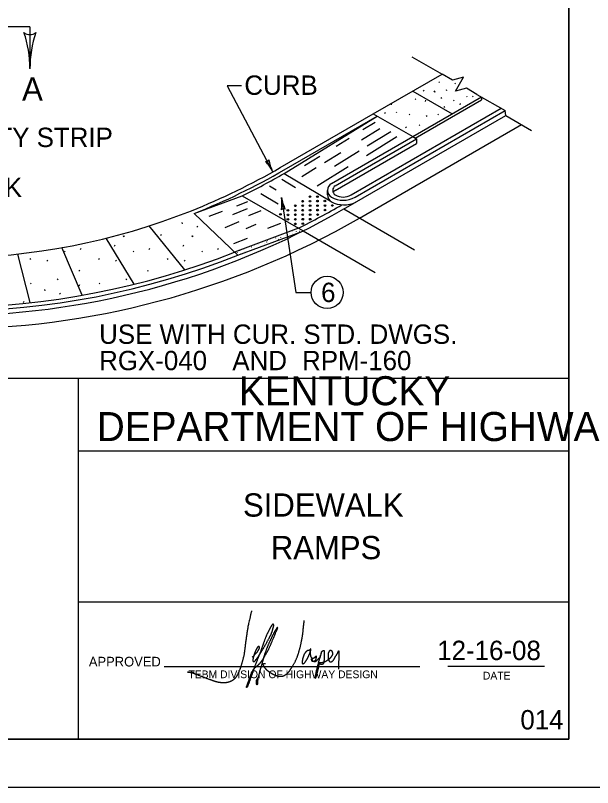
# Model space of a CAD drawing. Extents: x 1000 to 1107, y 1000 to 1121.
# Drawn here: x 1029.78 to 1035.75, y 1000 to 1007.98 of the extents above; entities that cross this region are included whole.
import ezdxf

# ---------------------------------------------------------------- set-up
doc = ezdxf.new("R2010")
doc.units = 0
for name, color, linetype in [('Level 1', 7, 'Continuous'), ('Level 10', 7, 'Continuous'), ('Level 11', 7, 'Continuous'), ('Level 2', 7, 'Continuous'), ('SB_PL_CUTLINE_PR', 7, 'Continuous'), ('SB_PL_SBL4_PR', 7, 'Continuous')]:
    doc.layers.add(name, color=color, linetype=linetype)

msp = doc.modelspace()

# ---------------------------------------------------------------- linework, layer by layer
at = {"layer": 'Level 1'}
for p, q in [((1029.9343, 1007.8592), (1029.421, 1007.8592)), ((1029.9343, 1007.8592), (1029.9343, 1007.4269)), ((1033.8782, 1007.5503), (1034.1904, 1007.37)), ((1033.4806, 1006.9602), (1034.1904, 1007.3701)), ((1034.1582, 1007.2918), (1034.1641, 1007.2829)), ((1034.3239, 1007.2782), (1034.3298, 1007.2693)), ((1033.8876, 1007.1952), (1034.2946, 1006.9602)), ((1033.9967, 1007.2035), (1034.0027, 1007.1947)), ((1034.1055, 1007.1966), (1034.1114, 1007.1877)), ((1034.1114, 1007.1932), (1034.1173, 1007.1843)), ((1034.2325, 1007.2107), (1034.2384, 1007.2019)), ((1034.5512, 1007.1617), (1034.8416, 1006.9941)), ((1033.8876, 1006.7252), (1034.5974, 1007.1351)), ((1033.9126, 1007.1169), (1033.9185, 1007.1081)), ((1033.9147, 1006.7096), (1034.5974, 1007.1037)), ((1034.0182, 1007.0868), (1034.0241, 1007.1002)), ((1034.1796, 1007.1289), (1034.1855, 1007.1201)), ((1034.3095, 1007.1024), (1034.3154, 1007.0936)), ((1034.4418, 1007.1433), (1034.4477, 1007.1345)), ((1034.5067, 1007.1433), (1034.5127, 1007.1345)), ((1034.5974, 1007.1351), (1034.5974, 1007.1037)), ((1033.2513, 1006.1229), (1034.8009, 1007.0176)), ((1033.292, 1006.0995), (1034.8416, 1006.9941)), ((1033.6674, 1007.0528), (1033.6733, 1007.0662)), ((1034.2107, 1007.0355), (1034.2166, 1007.0267)), ((1034.3763, 1007.0528), (1034.3822, 1007.0662)), ((1034.8483, 1006.9432), (1034.8416, 1006.9941)), ((1032.5187, 1006.4049), (1033.4806, 1006.9602)), ((1032.5594, 1006.3814), (1033.5212, 1006.9367)), ((1032.5594, 1006.3446), (1033.5212, 1006.9367)), ((1033.1985, 1005.9907), (1034.8483, 1006.9432)), ((1033.4806, 1006.9602), (1033.8876, 1006.7252)), ((1033.5974, 1006.9725), (1033.6033, 1006.9637)), ((1033.7153, 1006.9821), (1033.7212, 1006.9732)), ((1033.8524, 1006.9581), (1033.8583, 1006.9492)), ((1034.0273, 1006.9421), (1034.0332, 1006.9332)), ((1034.1483, 1006.9581), (1034.1542, 1006.9492)), ((1034.8483, 1006.9432), (1035.1143, 1006.7896)), ((1033.3387, 1005.8837), (1035.0112, 1006.8492)), ((1033.3729, 1006.7973), (1033.4987, 1006.8747)), ((1033.9559, 1006.8473), (1033.9618, 1006.8385)), ((1033.3598, 1006.6932), (1033.5482, 1006.8092)), ((1033.4191, 1006.6283), (1033.6617, 1006.7777)), ((1033.8139, 1006.8257), (1033.8198, 1006.8168)), ((1033.0477, 1006.2403), (1033.8876, 1006.7252)), ((1033.0885, 1006.2169), (1033.9282, 1006.7017)), ((1033.0974, 1006.6277), (1033.23, 1006.7093)), ((1033.4096, 1006.5305), (1033.7251, 1006.7247)), ((1033.8876, 1006.7252), (1033.9282, 1006.7017)), ((1033.9282, 1006.7017), (1033.9282, 1006.6547)), ((1033.0885, 1006.1699), (1033.9282, 1006.6547)), ((1032.771, 1006.4267), (1032.9273, 1006.523)), ((1032.9756, 1006.4566), (1033.1442, 1006.5604)), ((1033.0796, 1006.4193), (1033.3355, 1006.5768)), ((1032.7411, 1006.3122), (1032.8905, 1006.4042)), ((1032.9017, 1006.2178), (1033.2212, 1006.4146)), ((1032.5346, 1006.2848), (1032.6783, 1006.1993)), ((1032.5594, 1006.3446), (1033.0354, 1006.0613)), ((1032.4101, 1006.2151), (1032.479, 1006.1741)), ((1031.6316, 1005.9308), (1032.127, 1006.1135)), ((1032.127, 1006.1135), (1032.7551, 1005.7507)), ((1032.3203, 1006.1356), (1032.4978, 1006.03)), ((1033.007, 1006.1229), (1033.007, 1006.1699)), ((1032.0729, 1006.0104), (1032.1836, 1006.053)), ((1032.5337, 1006.0959), (1032.6812, 1005.1158)), ((1031.7863, 1005.9033), (1031.9216, 1005.9553)), ((1032.0285, 1005.9207), (1032.1826, 1005.9834)), ((1032.1951, 1005.9103), (1032.3209, 1005.9632)), ((1033.1759, 1005.9777), (1033.1985, 1005.9907)), ((1033.176, 1005.9777), (1033.9057, 1005.5562)), ((1032.0805, 1005.4996), (1031.6316, 1005.9308)), ((1031.5337, 1005.348), (1031.1652, 1005.8028)), ((1031.5044, 1005.8376), (1031.5059, 1005.8242)), ((1031.6581, 1005.7983), (1031.664, 1005.7894)), ((1031.9522, 1005.7861), (1032.0962, 1005.8467)), ((1032.1682, 1005.7745), (1032.2719, 1005.8206)), ((1032.3931, 1005.7786), (1032.5269, 1005.8324)), ((1031.2872, 1005.7031), (1031.2931, 1005.7164)), ((1032.7074, 1005.7782), (1032.0482, 1005.5306)), ((1032.0805, 1005.4996), (1032.7522, 1005.7489)), ((1032.6111, 1005.7281), (1032.6123, 1005.7263)), ((1032.6442, 1005.7538), (1032.6446, 1005.7547)), ((1032.6461, 1005.7249), (1032.6472, 1005.7231)), ((1032.6827, 1005.7436), (1032.6839, 1005.7417)), ((1032.7089, 1005.7821), (1032.7123, 1005.7814)), ((1032.7159, 1005.747), (1032.7171, 1005.7497)), ((1032.7159, 1005.747), (1032.7171, 1005.7497)), ((1032.7552, 1005.7507), (1033.4986, 1005.3212)), ((1030.7186, 1005.6755), (1031.0086, 1005.1991)), ((1030.8964, 1005.7031), (1030.9024, 1005.6942)), ((1030.9024, 1005.6997), (1030.9083, 1005.6908)), ((1031.6054, 1005.7031), (1031.6113, 1005.6942)), ((1031.6113, 1005.6997), (1031.6172, 1005.6908)), ((1032.0388, 1005.62), (1032.1812, 1005.6772)), ((1032.3782, 1005.6375), (1032.3793, 1005.6357)), ((1032.3793, 1005.6368), (1032.3805, 1005.6351)), ((1032.3887, 1005.6566), (1032.3898, 1005.6547)), ((1032.4293, 1005.6718), (1032.4304, 1005.6742)), ((1032.4573, 1005.6398), (1032.4575, 1005.6402)), ((1032.4704, 1005.6776), (1032.4716, 1005.6758)), ((1032.4997, 1005.6644), (1032.5, 1005.6617)), ((1032.5262, 1005.684), (1032.5273, 1005.6867)), ((1032.5702, 1005.7038), (1032.5713, 1005.7021)), ((1030.4744, 1005.0865), (1030.2644, 1005.5784)), ((1030.4583, 1005.5593), (1030.4642, 1005.5727)), ((1030.8091, 1005.5933), (1030.8151, 1005.6067)), ((1031.1673, 1005.5593), (1031.1732, 1005.5727)), ((1031.5181, 1005.5933), (1031.524, 1005.6067)), ((1031.8762, 1005.5593), (1031.8822, 1005.5727)), ((1032.1448, 1005.5656), (1032.146, 1005.5638)), ((1032.2207, 1005.5866), (1032.2219, 1005.5848)), ((1032.2574, 1005.6052), (1032.2586, 1005.6035)), ((1032.2905, 1005.6087), (1032.2917, 1005.6114)), ((1032.3607, 1005.6156), (1032.3618, 1005.6182)), ((1029.8045, 1005.512), (1029.934, 1005.0098)), ((1030.2927, 1005.542), (1030.2986, 1005.5332)), ((1031.0017, 1005.542), (1031.0076, 1005.5332)), ((1031.7106, 1005.542), (1031.7165, 1005.5332)), ((1032.0743, 1005.5262), (1032.0747, 1005.5235)), ((1032.1007, 1005.5457), (1032.102, 1005.5483)), ((1032.1051, 1005.5182), (1032.1062, 1005.5165)), ((1032.1457, 1005.5336), (1032.147, 1005.5362)), ((1032.1868, 1005.5393), (1032.1869, 1005.5392)), ((1029.9344, 1005.4646), (1029.9403, 1005.4557)), ((1030.1093, 1005.4486), (1030.1152, 1005.4397)), ((1030.6433, 1005.4646), (1030.6492, 1005.4557)), ((1030.8182, 1005.4486), (1030.8242, 1005.4397)), ((1031.3523, 1005.4646), (1031.3582, 1005.4557)), ((1031.5272, 1005.4486), (1031.5332, 1005.4397)), ((1030.4387, 1005.3435), (1030.4446, 1005.3346)), ((1031.1477, 1005.3435), (1031.1536, 1005.3346)), ((1030.2186, 1005.2441), (1030.2245, 1005.2574)), ((1030.9276, 1005.2441), (1030.9335, 1005.2574)), ((1029.94, 1005.2121), (1029.9459, 1005.2032)), ((1030.4436, 1005.1834), (1030.4495, 1005.1967)), ((1030.6489, 1005.2121), (1030.6548, 1005.2032)), ((1030.0865, 1005.1462), (1030.088, 1005.1329)), ((1030.2402, 1005.107), (1030.2461, 1005.0981)), ((1032.6812, 1005.1158), (1032.8378, 1005.1158)), ((1029.8692, 1005.0117), (1029.8752, 1005.0251)), ((1023.2128, 1004.2304), (1030.4369, 1004.2304)), ((1031.5632, 1001.1918), (1031.6302, 1001.1937))]:
    msp.add_line(p, q, dxfattribs=at)
msp.add_lwpolyline([(1034.5512, 1007.1617), (1034.443, 1007.2242), (1034.3292, 1007.1937), (1034.4125, 1007.3381), (1034.2987, 1007.3076), (1034.1904, 1007.3701)], dxfattribs=at)
for centre, radius in [((1032.9037, 1006.1053), 0.00845), ((1032.751, 1006.0574), 0.00845), ((1032.8271, 1006.1046), 0.00845), ((1032.8274, 1006.0581), 0.00845), ((1032.9041, 1006.0588), 0.00845), ((1032.9806, 1006.0594), 0.00845), ((1032.5987, 1005.9631), 0.00845), ((1032.6748, 1006.0102), 0.00845), ((1032.6752, 1005.9637), 0.00845), ((1032.7513, 1006.0109), 0.00845), ((1032.7517, 1005.9644), 0.00845), ((1032.8279, 1006.0116), 0.00845), ((1032.8283, 1005.965), 0.00845), ((1032.9044, 1006.0122), 0.00845), ((1032.9049, 1005.9656), 0.00845), ((1032.981, 1006.0128), 0.00845), ((1032.9814, 1005.9662), 0.00845), ((1033.0576, 1006.0134), 0.00845), ((1032.5215, 1005.9214), 0.00845), ((1032.5985, 1005.8695), 0.00845), ((1032.599, 1005.9166), 0.00845), ((1032.6756, 1005.9173), 0.00845), ((1032.676, 1005.8707), 0.00845), ((1032.7521, 1005.9178), 0.00845), ((1032.7525, 1005.8713), 0.00845), ((1032.8286, 1005.9184), 0.00845), ((1032.8291, 1005.8719), 0.00845), ((1032.9053, 1005.9191), 0.00845), ((1032.6754, 1005.8235), 0.00845), ((1032.753, 1005.8248), 0.00845), ((1033.0038, 1005.1158), 0.166)]:
    msp.add_circle(centre, radius, dxfattribs=at)
for centre, radius, start, end in [((1028.7624, 1007.4269), 1.1719, 0.00611, 18.65284), ((1029.9341, 1007.8725), 0.0938, 229.10871, 311.2254), ((1031.1061, 1007.4269), 1.1719, 161.33122, 180), ((1031.1061, 1007.4269), 1.1719, 180, 180.01223), ((1032.3737, 1006.4978), 0.0313, 255.62367, 337.74036), ((1032.092, 1006.1886), 0.3909, 26.84907, 45.51785), ((1032.7896, 1006.5417), 0.3909, 188.19623, 206.84296), ((1029.0458, 1012.3898), 6.9196, 291.67636, 300.12534), ((1029.0458, 1012.4368), 7.0009, 291.67512, 300.12414), ((1032.092, 1006.1886), 0.3909, 26.83685, 26.84907), ((1029.0458, 1012.3999), 7.0009, 296.11089, 300.12414), ((1033.0884, 1006.1699), 0.0814, 120.01169, 239.97127), ((1033.1156, 1006.1699), 0.0543, 119.97947, 239.97505), ((1033.0885, 1006.123), 0.0814, 180.04158, 239.97127), ((1033.1156, 1006.1229), 0.0543, 119.97947, 154.34823), ((1033.17, 1006.2639), 0.1628, 239.976, 299.96856), ((1032.1468, 1006.0388), 0.3909, 349.73048, 8.37721), ((1032.9203, 1006.1528), 0.3909, 188.38332, 207.0521), ((1032.9203, 1006.1528), 0.3909, 188.37109, 188.38332), ((1033.1771, 1006.2905), 0.2708, 241.47858, 296.69542), ((1033.1699, 1006.311), 0.2443, 240.00401, 299.97416), ((1029.0588, 1013.1098), 8.2353, 240.00124, 299.99888), ((1029.0458, 1012.3898), 6.9196, 249.30511, 291.67636), ((1032.5552, 1005.9487), 0.0313, 57.15792, 139.27461), ((1029.0589, 1013.0555), 8.1406, 296.62718, 300.21096), ((1029.059, 1013.2981), 8.561, 239.99935, 299.99939), ((1029.0589, 1013.1025), 8.1813, 249.14317, 291.6742), ((1029.0589, 1013.1025), 8.1406, 249.26948, 291.5435)]:
    msp.add_arc(centre, radius, start, end, dxfattribs=at)
for points in [[(1032.2238, 1001.8265), (1032.194, 1001.713), (1032.1754, 1001.5957), (1032.1568, 1001.4654), (1032.1456, 1001.3649), (1032.1177, 1001.2663), (1032.0917, 1001.1918), (1032.0507, 1001.1174), (1031.9763, 1001.082), (1031.9, 1001.082), (1031.8461, 1001.095), (1031.7456, 1001.1323), (1031.6451, 1001.1713), (1031.6079, 1001.1862), (1031.5632, 1001.1918)], [(1032.3665, 1001.2797), (1032.3458, 1001.2768), (1032.3399, 1001.2738), (1032.3419, 1001.2669), (1032.3537, 1001.2432), (1032.3734, 1001.2205), (1032.404, 1001.1959), (1032.4375, 1001.1751), (1032.477, 1001.1564), (1032.5134, 1001.1475), (1032.5539, 1001.1525), (1032.5903, 1001.1761), (1032.618, 1001.2067), (1032.6357, 1001.2373), (1032.6732, 1001.2965), (1032.6998, 1001.3606), (1032.7185, 1001.4238), (1032.7333, 1001.478), (1032.7461, 1001.5491), (1032.755, 1001.6043), (1032.7589, 1001.6566), (1032.7639, 1001.6931), (1032.7678, 1001.7276)], [(1032.2306, 1001.3468), (1032.276, 1001.3902), (1032.2977, 1001.4248), (1032.3095, 1001.4475), (1032.3006, 1001.4583), (1032.2937, 1001.4573), (1032.2829, 1001.4475), (1032.2671, 1001.4208), (1032.2543, 1001.3873), (1032.2415, 1001.3458), (1032.2356, 1001.3182), (1032.2385, 1001.3014), (1032.2494, 1001.3004), (1032.2642, 1001.3143), (1032.3075, 1001.3754), (1032.3598, 1001.4613), (1032.4012, 1001.5353), (1032.4327, 1001.5984), (1032.4465, 1001.6477), (1032.4525, 1001.6704), (1032.4515, 1001.6823), (1032.4495, 1001.6892), (1032.4377, 1001.6852), (1032.4219, 1001.6625), (1032.4002, 1001.6181), (1032.3765, 1001.5718), (1032.3588, 1001.5244), (1032.3381, 1001.4692), (1032.3184, 1001.408), (1032.2908, 1001.336), (1032.2661, 1001.2837), (1032.2375, 1001.1969), (1032.2149, 1001.1337), (1032.1912, 1001.0696), (1032.1774, 1001.0341), (1032.1705, 1001.0351), (1032.1744, 1001.0489), (1032.1942, 1001.1031), (1032.2129, 1001.1584), (1032.2366, 1001.2087), (1032.2504, 1001.2304), (1032.276, 1001.2541), (1032.3066, 1001.2787), (1032.3282, 1001.3064), (1032.3696, 1001.3725), (1032.4081, 1001.4445), (1032.4327, 1001.5047), (1032.4643, 1001.5797), (1032.4899, 1001.6379), (1032.4949, 1001.6517), (1032.487, 1001.6527), (1032.4722, 1001.629), (1032.4436, 1001.5787), (1032.4199, 1001.5274), (1032.3933, 1001.4711), (1032.3687, 1001.407), (1032.3549, 1001.3665), (1032.3391, 1001.3103), (1032.3174, 1001.2353), (1032.3016, 1001.1781), (1032.2858, 1001.111), (1032.2849, 1001.0735), (1032.2819, 1001.0617), (1032.276, 1001.0627), (1032.276, 1001.0765), (1032.274, 1001.0982), (1032.277, 1001.116), (1032.2987, 1001.1465)], [(1032.8258, 1001.4179), (1032.8051, 1001.4179), (1032.7853, 1001.404), (1032.7686, 1001.3823), (1032.7568, 1001.3518), (1032.7499, 1001.3291), (1032.7469, 1001.3064), (1032.7459, 1001.2866), (1032.7518, 1001.2768), (1032.7696, 1001.2856), (1032.7844, 1001.3064), (1032.8031, 1001.337), (1032.8169, 1001.3675), (1032.8287, 1001.3961), (1032.8346, 1001.4327), (1032.8337, 1001.4346), (1032.8307, 1001.4228), (1032.8297, 1001.3922), (1032.8307, 1001.3626), (1032.8396, 1001.3429), (1032.8514, 1001.335), (1032.8593, 1001.336), (1032.8751, 1001.3429), (1032.8928, 1001.3636), (1032.8908, 1001.3557), (1032.8879, 1001.3271), (1032.878, 1001.3054), (1032.8563, 1001.2995), (1032.8494, 1001.3034), (1032.8435, 1001.3192), (1032.8415, 1001.33), (1032.8465, 1001.3271), (1032.8494, 1001.3162), (1032.8563, 1001.3074), (1032.8751, 1001.2985), (1032.8958, 1001.3093), (1032.9175, 1001.332), (1032.9372, 1001.3646), (1032.947, 1001.3952), (1032.947, 1001.4021), (1032.9421, 1001.3952), (1032.9362, 1001.3646), (1032.9135, 1001.2945), (1032.9017, 1001.2442), (1032.8889, 1001.1959), (1032.883, 1001.1564), (1032.8839, 1001.1337), (1032.8859, 1001.1308), (1032.8899, 1001.1367), (1032.8968, 1001.1623), (1032.9056, 1001.1969), (1032.9165, 1001.2393), (1032.9214, 1001.2659), (1032.9184, 1001.3093)], [(1032.946, 1001.3991), (1032.9549, 1001.41), (1032.9677, 1001.4188), (1032.9746, 1001.4119), (1032.9746, 1001.3853), (1032.9737, 1001.3587), (1032.9717, 1001.336), (1032.9727, 1001.3143), (1032.9668, 1001.2906), (1032.9628, 1001.2768), (1032.9549, 1001.2718), (1032.9441, 1001.2708), (1032.9332, 1001.2728), (1032.9224, 1001.2827), (1032.9115, 1001.2926), (1032.9273, 1001.2916), (1032.9569, 1001.2926), (1032.9835, 1001.3004), (1033.0052, 1001.3143), (1033.0338, 1001.335), (1033.0515, 1001.3557), (1033.0634, 1001.3754), (1033.0624, 1001.3922), (1033.0565, 1001.41), (1033.0407, 1001.4169), (1033.0279, 1001.4129), (1033.018, 1001.3971), (1033.0141, 1001.3804), (1033.0141, 1001.3577), (1033.0141, 1001.337), (1033.018, 1001.3172), (1033.0279, 1001.3004), (1033.0486, 1001.2985), (1033.0653, 1001.3103), (1033.0801, 1001.332), (1033.092, 1001.3577), (1033.1097, 1001.3853), (1033.1225, 1001.4119), (1033.1255, 1001.4129), (1033.1245, 1001.3961), (1033.1235, 1001.3518), (1033.1235, 1001.3202), (1033.1215, 1001.2728), (1033.1225, 1001.2235)]]:
    msp.add_open_spline(points, degree=2, dxfattribs=at)
at = {"layer": 'Level 10'}
for p, q in [((1035.5, 1021.5), (1035.5, 1000.5)), ((1030.4369, 1000.5), (1030.4369, 1004.2304)), ((1030.4369, 1004.2304), (1035.5, 1004.2304)), ((1030.4369, 1003.4804), (1035.4998, 1003.4804)), ((1030.4369, 1001.9179), (1035.4997, 1001.9179)), ((1030.4369, 1001.9179), (1035.4997, 1001.9179)), ((1031.3218, 1001.2501), (1033.9629, 1001.2501)), ((1035.25, 1001.25), (1034.25, 1001.25)), ((1035.5, 1000.5), (1007, 1000.5)), ((1036, 1000), (1000, 1000))]:
    msp.add_line(p, q, dxfattribs=at)
at = {"layer": 'Level 11'}
msp.add_lwpolyline([(1007, 1000.5), (1035.5, 1000.5), (1035.5, 1021.5), (1007, 1021.5)], close=True, dxfattribs=at)
at = {"layer": 'Level 2'}
msp.add_lwpolyline([(1032.1209, 1007.2482), (1031.9709, 1007.2482), (1032.4408, 1006.3651)], dxfattribs=at)
at = {"layer": 'SB_PL_CUTLINE_PR'}
msp.add_lwpolyline([(1000, 1022), (1036, 1022), (1036, 1000), (1000, 1000)], close=True, dxfattribs=at)
at = {"layer": 'SB_PL_SBL4_PR'}
msp.add_lwpolyline([(1007, 1000.5), (1035.5, 1000.5), (1035.5, 1021.5), (1007, 1021.5)], close=True, dxfattribs=at)

# ---------------------------------------------------------------- texts
at = {"layer": 'Level 1'}
for s, height, p in [('A', 0.24, (1029.8533, 1007.0977)), ('CURB', 0.2, (1032.149, 1007.1566)), ('UTILITY STRIP', 0.2, (1028.9337, 1006.6171)), ('CROSSWALK', 0.2, (1028.1447, 1006.0998)), ('6', 0.2, (1032.9416, 1005.0158)), ('USE WITH CUR. STD. DWGS. ', 0.2, (1030.6491, 1004.584)), ('RGX-040', 0.2, (1030.6491, 1004.3118)), ('AND', 0.2, (1032.0247, 1004.3118)), ('RPM-160', 0.2, (1032.745, 1004.3118))]:
    msp.add_text(s, height=height, dxfattribs=at).set_placement(p)
at = {"layer": 'Level 10'}
for s, height, p in [('KENTUCKY', 0.3, (1032.0911, 1003.9497)), ('DEPARTMENT OF HIGHWAYS', 0.3, (1030.6241, 1003.5797)), ('SIDEWALK', 0.24, (1032.1349, 1002.7992)), ('RAMPS', 0.24, (1032.4222, 1002.3592)), ('12-16-08', 0.2, (1034.1409, 1001.3171)), ('APPROVED', 0.1, (1030.5427, 1001.2508)), ('TEBM DIVISION OF HIGHWAY DESIGN', 0.08, (1031.5713, 1001.1299)), ('DATE', 0.08, (1034.6126, 1001.1161)), ('014', 0.2, (1034.9998, 1000.6007))]:
    msp.add_text(s, height=height, dxfattribs=at).set_placement(p)

doc.saveas('drawing.dxf')
